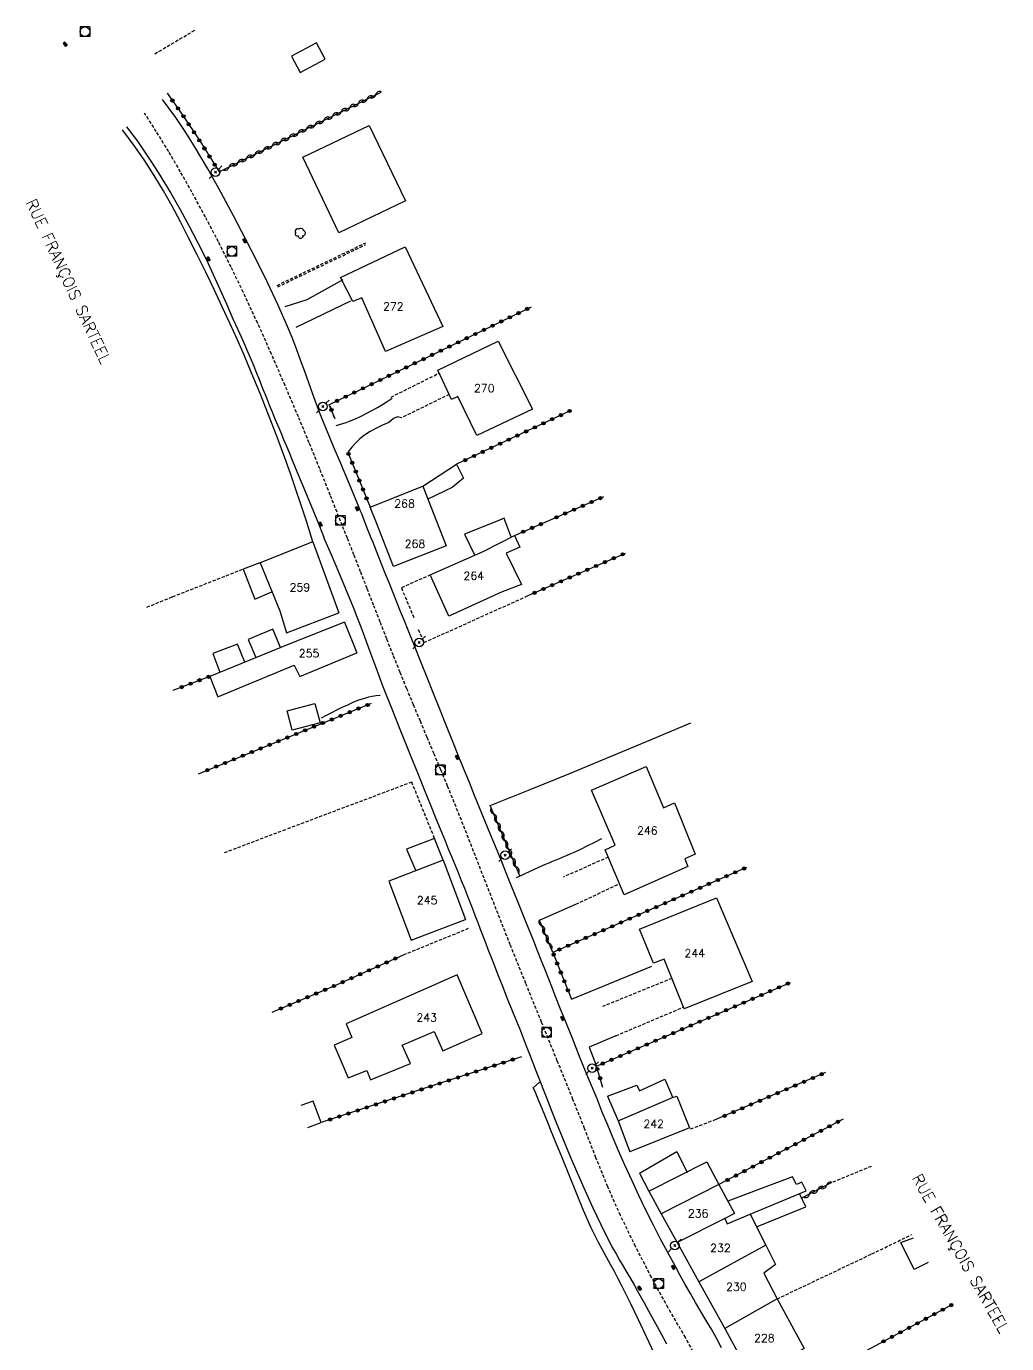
# Model space of a CAD drawing. Header units: millimetres. Extents: x 168000 to 169000, y 126998 to 128000.
# Drawn here: x 168658.6 to 168811.7, y 127542.5 to 127748.3 of the extents above; entities that cross this region are included whole.
import ezdxf
from ezdxf.enums import TextEntityAlignment as Align

# ---------------------------------------------------------------- set-up
doc = ezdxf.new("R2010")
doc.units = ezdxf.units.MM
doc.linetypes.add('DASHED', pattern=[0.75, 0.5, -0.25])
doc.layers.get('0').update_dxf_attribs({"linetype": 'CONTINUOUS'})
for name, color, linetype in [('W0001', 6, 'DASHED'), ('W0008', 7, 'CONTINUOUS'), ('W0014', 7, 'CONTINUOUS'), ('W0017', 7, 'CONTINUOUS'), ('W0101', 7, 'CONTINUOUS'), ('W0104', 1, 'CONTINUOUS'), ('W0112', 1, 'DASHED'), ('W0300', 7, 'CONTINUOUS'), ('W0310', 3, 'CONTINUOUS'), ('W0323', 7, 'CONTINUOUS'), ('W0330', 7, 'CONTINUOUS'), ('W0333', 7, 'CONTINUOUS'), ('W0401', 7, 'CONTINUOUS'), ('W0420', 7, 'CONTINUOUS'), ('W0473', 7, 'CONTINUOUS'), ('W0989', 7, 'CONTINUOUS'), ('W0991', 7, 'CONTINUOUS'), ('W1102', 7, 'CONTINUOUS')]:
    doc.layers.add(name, color=color, linetype=linetype)
doc.styles.get("Standard").update_dxf_attribs({"font": 'romans.shx', "width": 0.85})

# ---------------------------------------------------------------- blocks, each defined once
blk = doc.blocks.new('T300')
for p, q in [((-0.8, 0.51), (-0.86, 0.34)), ((-0.86, 0.34), (-0.86, 0.17)), ((-0.86, 0.17), (-0.74, 0.06)), ((-0.69, 0.63), (-0.8, 0.51)), ((-0.8, -0.06), (-0.74, 0.06)), ((-0.74, 0.06), (-0.69, 0.11)), ((-0.57, 0.69), (-0.69, 0.63)), ((-0.46, 0.69), (-0.57, 0.69)), ((-0.29, 0.63), (-0.46, 0.69)), ((-0.29, 0.63), (-0.17, 0.74)), ((-0.23, 0.57), (-0.29, 0.63)), ((-0.17, 0.74), (-0.06, 0.8)), ((-0.06, 0.8), (0.06, 0.8)), ((0.06, 0.8), (0.23, 0.74)), ((0.23, 0.74), (0.34, 0.63)), ((0.34, 0.63), (0.4, 0.51)), ((0.46, 0.46), (0.34, 0.46)), ((0.4, 0.51), (0.4, 0.46)), ((0.57, 0.4), (0.46, 0.46)), ((0.57, 0.4), (0.69, 0.29)), ((0.69, 0.29), (0.74, 0.17)), ((0.74, 0.06), (0.69, -0.17)), ((0.74, 0.17), (0.74, 0.06)), ((-0.8, -0.17), (-0.8, -0.06)), ((-0.8, -0.23), (-0.8, -0.17)), ((-0.74, -0.34), (-0.8, -0.23)), ((-0.69, -0.4), (-0.74, -0.34)), ((-0.51, -0.46), (-0.69, -0.4)), ((-0.4, -0.46), (-0.51, -0.46)), ((-0.4, -0.46), (-0.34, -0.46)), ((-0.34, -0.46), (-0.34, -0.4)), ((-0.34, -0.51), (-0.34, -0.46)), ((-0.29, -0.63), (-0.34, -0.51)), ((-0.17, -0.74), (-0.29, -0.63)), ((-0.06, -0.8), (-0.17, -0.74)), ((0.06, -0.8), (-0.06, -0.8)), ((0.17, -0.74), (0.06, -0.8)), ((0.23, -0.69), (0.17, -0.74)), ((0.29, -0.46), (0.23, -0.46)), ((0.29, -0.63), (0.23, -0.69)), ((0.46, -0.4), (0.29, -0.46)), ((0.34, -0.51), (0.29, -0.63)), ((0.34, -0.51), (0.34, -0.46)), ((0.57, -0.34), (0.46, -0.4)), ((0.63, -0.29), (0.57, -0.34)), ((0.69, -0.17), (0.63, -0.29))]:
    blk.add_line(p, q)
blk = doc.blocks.new('T401')
for p, q in [((-0.3, 0.3), (0, 0.3)), ((-0.3, -0.25), (-0.3, 0.3)), ((-0.3, 0.15), (0, 0.15)), ((-0.3, 0), (0, 0)), ((0, 0.3), (0, -0.25)), ((-0.3, -0.15), (0, -0.15)), ((-0.3, -0.25), (-0.3, -0.3)), ((-0.3, -0.3), (0, -0.3)), ((0, -0.3), (0, -0.25))]:
    blk.add_line(p, q)
blk = doc.blocks.new('T420')
for p, q in [((0.75, 0.75), (-0.75, 0.75)), ((-0.75, 0.75), (-0.75, -0.75)), ((0.75, 0.75), (0.75, -0.75)), ((0.75, -0.75), (-0.75, -0.75))]:
    blk.add_line(p, q)
blk.add_ellipse((0, 0), major_axis=(-0.53, 0.53), ratio=1, start_param=3.926991, end_param=10.210176)
blk = doc.blocks.new('T473')
for p, q in [((-0.166667, 0.166667), (0.166667, -0.166667)), ((-0.166667, -0.166667), (0.166667, 0.166667)), ((0.500001, 0.500001), (1.000002, 1.000002)), ((-1.000002, -1.000002), (-0.500001, -0.500001))]:
    blk.add_line(p, q)
blk.add_ellipse((0, 0), major_axis=(0.471405, 0.471405), ratio=1, start_param=5.4977871438, end_param=11.780972451)
blk = doc.blocks.new('t310o')
at = {"color": 0, "linetype": 'Continuous'}
for centre, start, end in [((-0.5, 0.38), 216.8699, 323.1304), ((0.5, -0.37), 36.8699, 143.1303)]:
    blk.add_arc(centre, 0.625, start, end, dxfattribs=at)
blk = doc.blocks.new('t323o')
at = {"color": 0, "linetype": 'Continuous'}
for radius in [0.25, 0.15]:
    blk.add_circle((0, 0), radius, dxfattribs=at)

msp = doc.modelspace()

# ---------------------------------------------------------------- linework, layer by layer
at = {"layer": 'W0001'}
for points in [[(168707.69, 127671), (168706.07, 127675.08), (168704.44, 127679.17), (168702.79, 127683.24), (168701.1, 127687.3), (168699.02, 127692.19), (168696.91, 127697.08), (168694.74, 127701.94), (168692.49, 127706.76), (168690.58, 127710.71), (168688.61, 127714.64), (168686.58, 127718.53), (168684.48, 127722.38), (168682.68, 127725.58), (168680.84, 127728.75), (168678.91, 127731.88), (168677.08, 127734.74)], [(168763.12, 127540.6), (168761.56, 127543.44), (168758.84, 127548.11), (168756.24, 127552.86), (168753.76, 127557.66), (168751.4, 127562.53), (168749.42, 127567), (168747.58, 127571.54), (168745.8, 127576.1), (168743.99, 127580.65), (168741.54, 127586.68), (168739.08, 127592.71), (168736.63, 127598.74), (168734.2, 127604.78), (168733.1, 127607.56), (168732.01, 127610.34), (168730.92, 127613.13), (168729.83, 127615.91), (168728.75, 127618.7), (168727.66, 127621.48), (168726.56, 127624.26), (168725.44, 127627.04), (168724.4, 127629.58), (168723.35, 127632.13), (168722.28, 127634.67), (168721.21, 127637.2), (168720.15, 127639.74), (168719.08, 127642.28), (168718.03, 127644.82), (168716.99, 127647.37), (168715.94, 127649.99), (168714.9, 127652.6), (168713.88, 127655.23), (168712.85, 127657.85), (168711.83, 127660.48), (168710.81, 127663.1), (168709.78, 127665.72), (168708.75, 127668.34), (168708.48, 127669), (168708.22, 127669.67), (168707.95, 127670.33), (168707.69, 127671)]]:
    msp.add_lwpolyline(points, dxfattribs=at)
at = {"layer": 'W0008'}
for points in [[(168674.27, 127732.59), (168674.27, 127732.59), (168675.95, 127730.39), (168677.13, 127728.64), (168678.17, 127727.06), (168679.2, 127725.48), (168680.21, 127723.87), (168681.18, 127722.25), (168682.64, 127719.68), (168684.05, 127717.09), (168685.41, 127714.47), (168686.73, 127711.83), (168687.81, 127709.55), (168688.84, 127707.25), (168689.85, 127704.94), (168690.86, 127702.63), (168691.63, 127700.92), (168692.4, 127699.2), (168693.16, 127697.48), (168693.91, 127695.75), (168694.25, 127694.93), (168694.58, 127694.11), (168694.91, 127693.29), (168695.24, 127692.46), (168695.56, 127691.63), (168695.89, 127690.81), (168696.22, 127689.98), (168696.55, 127689.16), (168696.99, 127688.08), (168697.44, 127687), (168697.89, 127685.92), (168698.34, 127684.84), (168698.79, 127683.77), (168699.25, 127682.69), (168699.7, 127681.61), (168700.14, 127680.53), (168701.13, 127678.15), (168702.11, 127675.77), (168703.09, 127673.38), (168704.06, 127671)], [(168704.06, 127671), (168705.09, 127668.49)]]:
    msp.add_lwpolyline(points, dxfattribs=at)
at = {"layer": 'W0014'}
for points in [[(168711.44, 127671), (168711.22, 127671.56), (168711, 127672.12), (168710.77, 127672.67), (168710.55, 127673.23), (168709.82, 127675), (168709.09, 127676.76), (168708.34, 127678.52), (168707.6, 127680.28), (168706.85, 127682.04), (168706.11, 127683.81), (168705.39, 127685.57), (168704.68, 127687.35), (168704, 127689.1), (168703.35, 127690.86), (168702.71, 127692.63), (168702.09, 127694.4), (168701.45, 127696.17), (168700.8, 127697.93), (168700.12, 127699.68), (168699.4, 127701.42), (168697.88, 127704.87), (168696.27, 127708.28), (168694.6, 127711.66), (168692.9, 127715.01), (168690.97, 127718.72), (168688.99, 127722.4), (168686.95, 127726.05), (168684.82, 127729.65), (168683.43, 127731.87), (168681.98, 127734.06), (168679.9, 127736.89), (168679.9, 127736.89)], [(168759.98, 127554.55), (168758.79, 127556.73), (168757.63, 127558.92), (168756.5, 127561.13), (168755.39, 127563.35), (168754.28, 127565.64), (168753.21, 127567.95), (168752.15, 127570.26), (168751.12, 127572.59), (168750.25, 127574.61), (168749.41, 127576.64), (168748.57, 127578.68), (168747.74, 127580.72), (168746.43, 127583.91), (168745.13, 127587.11), (168743.84, 127590.32), (168742.55, 127593.52), (168741.96, 127595), (168741.37, 127596.48), (168740.79, 127597.96), (168740.2, 127599.44), (168739.62, 127600.92), (168739.03, 127602.4), (168738.44, 127603.88), (168737.86, 127605.36), (168736.59, 127608.53), (168735.31, 127611.7), (168734.04, 127614.86), (168732.76, 127618.02), (168731.94, 127620.04), (168731.11, 127622.06), (168730.29, 127624.08), (168729.46, 127626.1), (168728.63, 127628.12), (168727.8, 127630.14), (168726.98, 127632.16), (168726.16, 127634.18), (168725.17, 127636.65), (168724.17, 127639.13), (168723.18, 127641.6), (168722.2, 127644.08), (168721.21, 127646.55), (168720.22, 127649.03), (168719.23, 127651.5), (168718.24, 127653.98), (168717.66, 127655.44), (168717.07, 127656.9), (168716.48, 127658.35), (168715.89, 127659.81), (168715.31, 127661.27), (168714.72, 127662.73), (168714.13, 127664.19), (168713.55, 127665.65), (168713.28, 127666.32), (168713.02, 127666.99), (168712.76, 127667.66), (168712.49, 127668.33), (168712.23, 127668.99), (168711.97, 127669.66), (168711.71, 127670.33), (168711.44, 127671)], [(168705.04, 127668.5), (168706.23, 127665.78), (168707.39, 127663.06), (168708.53, 127660.32), (168709.64, 127657.57), (168710.25, 127656.03), (168710.83, 127654.48), (168711.41, 127652.93), (168711.98, 127651.37), (168712.55, 127649.82), (168713.13, 127648.27), (168713.71, 127646.71), (168714.3, 127645.17), (168715.67, 127641.69), (168717.06, 127638.23), (168718.47, 127634.77), (168719.87, 127631.3), (168720.77, 127629.05), (168721.68, 127626.8), (168722.59, 127624.55), (168723.5, 127622.3), (168724, 127621.06), (168724.51, 127619.82), (168725.01, 127618.59), (168725.52, 127617.35), (168726.03, 127616.11), (168726.53, 127614.87), (168727.03, 127613.64), (168727.52, 127612.39), (168727.93, 127611.36), (168728.33, 127610.33), (168728.72, 127609.3), (168729.12, 127608.27), (168729.51, 127607.23), (168729.91, 127606.2), (168730.3, 127605.16), (168730.7, 127604.13), (168731.45, 127602.19), (168732.2, 127600.26), (168732.96, 127598.32), (168733.72, 127596.39), (168734.02, 127595.64), (168734.33, 127594.88), (168734.64, 127594.13), (168734.95, 127593.38), (168735.26, 127592.62), (168735.57, 127591.87), (168735.88, 127591.12), (168736.18, 127590.36), (168736.7, 127589.03), (168737.22, 127587.7), (168737.73, 127586.36), (168738.24, 127585.03), (168738.75, 127583.69), (168739.26, 127582.36), (168739.78, 127581.03), (168740.3, 127579.7), (168741.37, 127577.03), (168742.45, 127574.36), (168743.55, 127571.71), (168744.68, 127569.06), (168745.87, 127566.39), (168747.07, 127563.73), (168748.32, 127561.08), (168749.64, 127558.47), (168750.16, 127557.48), (168750.71, 127556.5), (168751.26, 127555.53), (168751.83, 127554.57), (168752.4, 127553.61), (168752.97, 127552.65), (168753.53, 127551.68), (168754.08, 127550.71), (168755.11, 127548.87), (168756.12, 127547.03), (168757.13, 127545.18), (168758.13, 127543.33)], [(168767.21, 127541.82), (168766.39, 127543.32), (168765.6, 127544.73), (168764.79, 127546.13), (168763.97, 127547.52), (168763.15, 127548.91), (168762.33, 127550.31), (168761.52, 127551.71), (168760.74, 127553.12), (168759.98, 127554.55)], [(168758.13, 127543.33), (168758.62, 127542.44)]]:
    msp.add_lwpolyline(points, dxfattribs=at)
at = {"layer": 'W0017'}
for points in [[(168708.05, 127708.69), (168702.44, 127705.59), (168698.96, 127704.48)], [(168709.25, 127705.39), (168700.68, 127701.23)], [(168706.99, 127685.94), (168707.52, 127686.08), (168708.05, 127686.24), (168708.58, 127686.42), (168709.1, 127686.61), (168710.01, 127686.99), (168710.9, 127687.41), (168711.78, 127687.85), (168712.65, 127688.32), (168713.44, 127688.76), (168714.22, 127689.22), (168714.98, 127689.7), (168715.74, 127690.21)], [(168717.2, 127687.14), (168716.59, 127687.29), (168715.98, 127687.05), (168715.54, 127686.66), (168715.22, 127686.4), (168714.25, 127685.97), (168713.28, 127685.52), (168712.33, 127685.02), (168711.43, 127684.43), (168710.72, 127683.87), (168710.06, 127683.24), (168709.45, 127682.57), (168708.9, 127681.85)], [(168713.87, 127643.77), (168713.25, 127643.7), (168712.64, 127643.6), (168712.03, 127643.47), (168711.43, 127643.31), (168710.51, 127643.01), (168709.62, 127642.65), (168708.75, 127642.26), (168707.88, 127641.86), (168707.06, 127641.47), (168706.25, 127641.06), (168705.44, 127640.63), (168704.65, 127640.19)], [(168748.42, 127621.37), (168747.34, 127620.8), (168746.24, 127620.25), (168745.14, 127619.71), (168744.03, 127619.19), (168743.49, 127618.95), (168742.94, 127618.71), (168742.39, 127618.48), (168741.84, 127618.25), (168741.29, 127618.03), (168740.74, 127617.8), (168740.2, 127617.57), (168739.65, 127617.34), (168738.51, 127616.83), (168737.37, 127616.32), (168736.24, 127615.8), (168735.11, 127615.28)], [(168738.75, 127608.66), (168744.42, 127611.13)], [(168743.75, 127596.31), (168756.33, 127601.45)], [(168750.7, 127590.6), (168746.54, 127588.83), (168747.67, 127585.83)]]:
    msp.add_lwpolyline(points, dxfattribs=at)
at = {"layer": 'W0101'}
for points in [[(168707.42, 127716.07), (168701.8, 127727.85), (168712.18, 127732.82), (168717.82, 127721.04)], [(168714.71, 127697.49), (168711.02, 127705.87), (168709.61, 127705.32), (168707.7, 127709.07), (168717.78, 127713.87), (168723.66, 127701.39)], [(168728.96, 127684.4), (168726.02, 127690.49), (168725.04, 127690.01), (168722.89, 127694.6), (168732.31, 127699.14), (168737.69, 127688.48)], [(168724.62, 127656.16), (168721.66, 127662.59), (168729.98, 127666.23), (168734.84, 127668.75), (168735.69, 127666.95), (168733.56, 127665.97), (168735.94, 127661.08), (168732.95, 127659.96)], [(168751.97, 127612.63), (168749.04, 127619.62), (168750.57, 127620.37), (168746.89, 127628.95), (168755.4, 127632.67), (168758.13, 127626.23), (168759.86, 127627), (168763.08, 127618.94), (168761.44, 127618.22), (168761.92, 127617.04)], [(168761.33, 127594.81), (168758.21, 127602.57), (168756.59, 127601.93), (168754.39, 127607.25), (168766.38, 127612.16), (168771.96, 127599.06)], [(168725.88, 127600.11), (168708.54, 127592.47), (168709.43, 127590.3), (168706.69, 127589.13), (168708.86, 127584.03), (168711.78, 127585.19), (168712.37, 127583.69), (168718.59, 127586.27), (168717.29, 127589.11), (168722.32, 127591.24), (168723.65, 127588.22), (168729.82, 127590.97)]]:
    msp.add_lwpolyline(points, close=True, dxfattribs=at)
for points in [[(168712.31, 127673.17), (168720.55, 127676.47), (168722.68, 127671)], [(168713.17, 127671), (168712.31, 127673.17)], [(168715.95, 127663.92), (168713.17, 127671)], [(168722.68, 127671), (168724.18, 127667.16), (168715.95, 127663.92)], [(168703.36, 127667.77), (168695.13, 127664.51), (168698.21, 127656.97), (168698.18, 127656.96), (168699.23, 127653.53)], [(168703.36, 127667.77), (168707.41, 127656.65)], [(168708.32, 127655.23), (168699.52, 127651.73), (168687.26, 127646.74), (168688.52, 127643.56), (168700.42, 127648.52), (168700.43, 127648.52), (168701.32, 127646.75), (168710.23, 127650.4)], [(168699.24, 127653.53), (168707.41, 127656.65)], [(168708.32, 127655.23), (168710.23, 127650.4)], [(168723.72, 127618.01), (168715.25, 127614.73), (168718.73, 127605.51), (168727.18, 127608.76)], [(168723.72, 127618.01), (168727.18, 127608.76)], [(168751.04, 127577.29), (168759.53, 127580.97)], [(168759.53, 127580.97), (168760.23, 127581.17), (168762.21, 127576.2), (168752.86, 127572.46)], [(168751.03, 127577.29), (168752.86, 127572.46)], [(168766.79, 127567.35), (168757.78, 127562.78)], [(168766.79, 127567.35), (168769.23, 127562.84), (168767.69, 127562.06)], [(168757.78, 127562.78), (168760.26, 127558.31)], [(168767.69, 127562.06), (168768.09, 127561.19), (168771.64, 127562.71), (168774.11, 127557.88)], [(168760.26, 127558.31), (168763.67, 127552.17)], [(168774.11, 127557.88), (168775.64, 127554.88), (168773.78, 127553.52), (168775.89, 127549.49)], [(168763.67, 127552.17), (168767.71, 127544.88)], [(168775.89, 127549.49), (168780.12, 127541.75), (168771.8, 127537.23)], [(168767.71, 127544.88), (168771.8, 127537.23)]]:
    msp.add_lwpolyline(points, dxfattribs=at)
at = {"layer": 'W0104'}
for points in [[(168701.39, 127741.09), (168705.29, 127743.19), (168703.91, 127745.75), (168700.01, 127743.64)], [(168704.49, 127639.48), (168700.13, 127638.32), (168699.33, 127641.36), (168703.69, 127642.52)]]:
    msp.add_lwpolyline(points, close=True, dxfattribs=at)
for points in [[(168720.55, 127676.47), (168725.81, 127679.9), (168726.89, 127677.71), (168725.13, 127676.27), (168721.34, 127674.44)], [(168733.41, 127671), (168733.24, 127671.45), (168732.13, 127671)], [(168732.13, 127671), (168727.04, 127668.96), (168728.64, 127665.64)], [(168734.31, 127668.55), (168733.41, 127671)], [(168695.08, 127664.51), (168692.48, 127663.52), (168694.3, 127658.8), (168696.96, 127659.96)], [(168706.33, 127659.75), (168706.31, 127659.74)], [(168698.33, 127651.24), (168697.1, 127654.12), (168693.26, 127652.51), (168694.46, 127649.67)], [(168692.75, 127648.98), (168691.58, 127651.8), (168687.72, 127650.32), (168688.84, 127647.39)], [(168723.72, 127618.01), (168722.37, 127621.43), (168717.99, 127619.76), (168719.43, 127616.35), (168719.43, 127616.35)], [(168749.39, 127581.18), (168753.97, 127582.85), (168754.39, 127582.01), (168758.31, 127583.79), (168759.42, 127581.25), (168759.53, 127580.97)], [(168749.39, 127581.18), (168751.03, 127577.29)], [(168703.39, 127580.4), (168701.49, 127579.69)], [(168702.55, 127576.26), (168704.65, 127577.04), (168703.39, 127580.4)], [(168751.04, 127577.29), (168751.03, 127577.29)], [(168754.39, 127569.15), (168760.19, 127572.5), (168761.81, 127569.25), (168761.78, 127569.31), (168761.81, 127569.25)], [(168755.82, 127566.32), (168764.88, 127570.87), (168766.79, 127567.35)], [(168754.39, 127569.15), (168755.82, 127566.32), (168757.78, 127562.78)], [(168771.64, 127562.71), (168780.39, 127566.37), (168779.72, 127567.71), (168778.89, 127567.33), (168778.27, 127568.53), (168773.3, 127566.66), (168768.19, 127564.76)], [(168755.82, 127566.32), (168755.82, 127566.32)], [(168772.64, 127560.76), (168780.36, 127563.87), (168779.35, 127565.93)], [(168797.27, 127554.08), (168795.21, 127558.27), (168797.18, 127559.02)], [(168799.45, 127555.19), (168797.27, 127554.08)]]:
    msp.add_lwpolyline(points, dxfattribs=at)
at = {"layer": 'W0112'}
for points in [[(168678.67, 127744.01), (168684.91, 127747.7)], [(168697.77, 127707.83), (168711.64, 127714.49)], [(168697.88, 127707.6), (168711.56, 127714.18)], [(168715.57, 127690.38), (168723.15, 127694.15)], [(168724.67, 127690.81), (168717.2, 127687.14)], [(168706.04, 127688.95), (168706.77, 127686.93)], [(168677.45, 127657.56), (168681.45, 127659.19), (168692.48, 127663.52)], [(168721.75, 127662.63), (168717.19, 127660.56)], [(168717.19, 127660.56), (168719.19, 127655.79)], [(168719.8, 127654.08), (168720.73, 127652.03), (168736.62, 127659.2)], [(168718.81, 127630.22), (168699.08, 127622.79), (168689.32, 127619.1)], [(168722.37, 127621.43), (168718.81, 127630.22)], [(168749.51, 127618.51), (168742.49, 127615.39)], [(168744.44, 127611.13), (168751.24, 127614.36)], [(168717.52, 127603.24), (168727.67, 127607.38)], [(168759.42, 127599.56), (168748.62, 127595.15)], [(168750.7, 127590.6), (168761.23, 127595.06)], [(168766.29, 127577.49), (168762.29, 127575.97)], [(168790.56, 127570.19), (168784.34, 127567.62)], [(168775.89, 127549.49), (168790.66, 127556.5), (168796.88, 127559.52)]]:
    msp.add_lwpolyline(points, dxfattribs=at)
at = {"layer": 'W0310'}
for points in [[(168688.95, 127725.67), (168714.03, 127738.03)], [(168735.71, 127615.59), (168731.05, 127626.55)], [(168740.83, 127603.61), (168738.75, 127608.66)], [(168784.34, 127567.62), (168779.58, 127565.15)]]:
    msp.add_lwpolyline(points, dxfattribs=at)
at = {"layer": 'W0323'}
for points in [[(168680.62, 127737.87), (168680.62, 127737.87), (168682.96, 127734.54), (168685.69, 127730.4), (168688.82, 127725.42)], [(168737.44, 127704.45), (168705.79, 127689.14)], [(168706.82, 127686.98), (168705.98, 127689.06)], [(168743.65, 127688.3), (168743.63, 127688.29), (168725.81, 127679.9)], [(168708.89, 127681.62), (168712.31, 127673.17)], [(168740.02, 127671), (168748.82, 127674.83)], [(168734.84, 127668.75), (168740.02, 127671)], [(168736.62, 127659.2), (168752.21, 127666.01)], [(168687.26, 127646.74), (168681.47, 127644.54)], [(168685.48, 127631.53), (168712.54, 127642.54)], [(168771.09, 127616.89), (168740.83, 127603.61), (168743.75, 127596.31)], [(168696.99, 127594.26), (168706.56, 127598.32), (168717.52, 127603.24)], [(168748.65, 127582.52), (168747.67, 127585.83), (168777.98, 127598.94)], [(168735.95, 127587.32), (168720.25, 127582.19), (168704.65, 127577.04)], [(168783.41, 127584.83), (168766.29, 127577.49)], [(168786.19, 127577.58), (168766.79, 127567.35)], [(168773.99, 127532.91), (168803.32, 127548.64)]]:
    msp.add_lwpolyline(points, dxfattribs=at)
at = {"layer": 'W0330'}
for points in [[(168702.35, 127671), (168701.55, 127673.48), (168700.72, 127675.96), (168699.87, 127678.42), (168698.99, 127680.88), (168697.74, 127684.25), (168696.45, 127687.61), (168695.12, 127690.95), (168693.75, 127694.28), (168692.66, 127696.85), (168691.53, 127699.41), (168690.38, 127701.95), (168689.21, 127704.49), (168687.94, 127707.21), (168686.64, 127709.91), (168685.31, 127712.61), (168683.95, 127715.28), (168682.67, 127717.75), (168681.37, 127720.2), (168680.02, 127722.63), (168678.59, 127725.02), (168677.11, 127727.3), (168675.55, 127729.54), (168673.61, 127732.14), (168673.61, 127732.14)], [(168703.36, 127667.77), (168702.35, 127671)], [(168737.78, 127582.48), (168738.77, 127583.35)], [(168756.72, 127540.91), (168755.49, 127543.56), (168754.24, 127546.2), (168752.97, 127548.83), (168751.67, 127551.44), (168751.07, 127552.59), (168750.47, 127553.74), (168749.85, 127554.87), (168749.22, 127556.01), (168748.61, 127557.14), (168748, 127558.28), (168747.41, 127559.44), (168746.84, 127560.6), (168745.64, 127563.27), (168744.52, 127565.98), (168743.43, 127568.7), (168742.33, 127571.41), (168741.87, 127572.54), (168741.41, 127573.67), (168740.96, 127574.8), (168740.5, 127575.93), (168740.05, 127577.06), (168739.59, 127578.19), (168739.13, 127579.31), (168738.66, 127580.44), (168738.45, 127580.95), (168738.23, 127581.46), (168738.01, 127581.97), (168737.78, 127582.48)]]:
    msp.add_lwpolyline(points, dxfattribs=at)
at = {"layer": 'W0333'}
msp.add_lwpolyline([(168731.05, 127626.55), (168737.32, 127629.08), (168743.58, 127631.64), (168749.84, 127634.22), (168756.08, 127636.82), (168762.4, 127639.49)], dxfattribs=at)
at = {"layer": 'W1102'}
for points in [[(168767.69, 127562.06), (168760.26, 127558.31)], [(168774.11, 127557.88), (168763.67, 127552.17)], [(168775.89, 127549.49), (168767.71, 127544.88)]]:
    msp.add_lwpolyline(points, dxfattribs=at)

# ---------------------------------------------------------------- block references
at = {"layer": 'W0300'}
msp.add_blockref('T300', (168701.44, 127715.97), dxfattribs=at)
at = {"layer": 'W0310'}
for p, rotation in [((168711.82, 127736.94), 26.23494358474837), ((168713.17, 127737.61), 26.23494358474837), ((168707.79, 127734.95), 26.23494358474837), ((168709.13, 127735.62), 26.23494358474837), ((168710.48, 127736.28), 26.23494358474837), ((168703.75, 127732.96), 26.23494358474837), ((168705.09, 127733.63), 26.23494358474837), ((168706.44, 127734.29), 26.23494358474837), ((168699.71, 127730.98), 26.23494358474837), ((168701.06, 127731.64), 26.23494358474837), ((168702.4, 127732.3), 26.23494358474837), ((168694.33, 127728.32), 26.23494358474837), ((168695.68, 127728.99), 26.23494358474837), ((168697.02, 127729.65), 26.23494358474837), ((168698.37, 127730.31), 26.23494358474837), ((168690.29, 127726.33), 26.23494358474837), ((168691.64, 127727), 26.23494358474837), ((168692.99, 127727.66), 26.23494358474837), ((168731.6, 127625.25), 113.0552550700285), ((168732.19, 127623.87), 113.0552550700285), ((168732.77, 127622.49), 113.0552550700285), ((168733.36, 127621.11), 113.0552550700285), ((168733.95, 127619.73), 113.0552550700285), ((168734.54, 127618.35), 113.0552550700285), ((168735.12, 127616.97), 113.0552550700285), ((168739.12, 127607.77), 112.3824193905837), ((168739.69, 127606.39), 112.3824193905837), ((168740.26, 127605), 112.3824193905837), ((168780.91, 127565.84), 207.3963358750186), ((168782.24, 127566.53), 207.3963358750186), ((168783.57, 127567.22), 207.3963358750186)]:
    msp.add_blockref('t310o', p, dxfattribs=dict(at, rotation=rotation))
at = {"layer": 'W0323'}
for p, rotation in [((168681.43, 127736.71), 305.0467225607463), ((168682.29, 127735.49), 305.0467225607463), ((168683.15, 127734.25), 303.3953090843777), ((168683.97, 127733), 303.3953090843777), ((168684.8, 127731.75), 303.3953090843777), ((168685.62, 127730.49), 303.3953090843777), ((168686.42, 127729.23), 302.2067245248194), ((168687.22, 127727.96), 302.2067245248194), ((168688.02, 127726.69), 302.2067245248194), ((168736.84, 127704.16), 205.8061319823611), ((168732.79, 127702.2), 205.8061319823611), ((168734.14, 127702.85), 205.8061319823611), ((168735.49, 127703.5), 205.8061319823611), ((168728.74, 127700.24), 205.8061319823611), ((168730.09, 127700.89), 205.8061319823611), ((168731.44, 127701.54), 205.8061319823611), ((168724.69, 127698.28), 205.8061319823611), ((168726.04, 127698.93), 205.8061319823611), ((168727.39, 127699.58), 205.8061319823611), ((168720.64, 127696.32), 205.8061319823611), ((168721.99, 127696.97), 205.8061319823611), ((168723.34, 127697.63), 205.8061319823611), ((168715.24, 127693.71), 205.8061319823611), ((168716.59, 127694.36), 205.8061319823611), ((168717.94, 127695.01), 205.8061319823611), ((168719.29, 127695.67), 205.8061319823611), ((168711.19, 127691.75), 205.8061319823611), ((168712.54, 127692.4), 205.8061319823611), ((168713.89, 127693.05), 205.8061319823611), ((168707.14, 127689.79), 205.8061319823611), ((168708.49, 127690.44), 205.8061319823611), ((168709.84, 127691.1), 205.8061319823611), ((168706.26, 127688.37), 112.0902535312214), ((168742.1, 127687.57), 205.199884687217), ((168743.46, 127688.2), 205.199884687217), ((168738.03, 127685.65), 205.199884687217), ((168739.39, 127686.29), 205.199884687217), ((168740.74, 127686.93), 205.199884687217), ((168733.96, 127683.73), 205.199884687217), ((168735.31, 127684.37), 205.199884687217), ((168736.67, 127685.01), 205.199884687217), ((168708.93, 127681.51), 292.0663254507577), ((168729.89, 127681.82), 205.199884687217), ((168731.24, 127682.46), 205.199884687217), ((168732.6, 127683.1), 205.199884687217), ((168709.5, 127680.12), 292.0663254507577), ((168727.17, 127680.54), 205.199884687217), ((168728.53, 127681.18), 205.199884687217), ((168710.06, 127678.73), 292.0663254507577), ((168710.62, 127677.34), 292.0663254507577), ((168711.19, 127675.95), 292.0663254507577), ((168711.75, 127674.56), 292.0663254507577), ((168745.52, 127673.39), 23.50785832172798), ((168746.9, 127673.99), 23.50785832172798), ((168748.27, 127674.59), 23.50785832172798), ((168741.4, 127671.6), 23.50785832172798), ((168742.77, 127672.2), 23.50785832172798), ((168744.15, 127672.79), 23.50785832172798), ((168736.22, 127669.35), 23.50785832181683), ((168737.6, 127669.94), 23.50785832181683), ((168738.97, 127670.54), 23.50785832181683), ((168750.36, 127665.21), 23.60339425594938), ((168751.74, 127665.81), 23.60339425594938), ((168744.86, 127662.8), 23.60339425594938), ((168746.24, 127663.4), 23.60339425594938), ((168747.61, 127664), 23.60339425594938), ((168748.99, 127664.6), 23.60339425594938), ((168740.74, 127661), 23.60339425594938), ((168742.12, 127661.6), 23.60339425594938), ((168743.49, 127662.2), 23.60339425594938), ((168737.99, 127659.8), 23.60339425594938), ((168739.37, 127660.4), 23.60339425594938), ((168687.07, 127646.67), 200.8266666120584), ((168682.87, 127645.07), 200.8266666120584), ((168684.27, 127645.61), 200.8266666120584), ((168685.67, 127646.14), 200.8266666120584), ((168711.88, 127642.27), 22.15883546756735), ((168707.71, 127640.58), 22.15883546756735), ((168709.1, 127641.14), 22.15883546756735), ((168710.49, 127641.71), 22.15883546756735), ((168702.15, 127638.31), 22.15883546756735), ((168703.54, 127638.88), 22.15883546756735), ((168704.93, 127639.45), 22.15883546756735), ((168706.32, 127640.01), 22.15883546756735), ((168696.6, 127636.05), 22.15883546756735), ((168697.99, 127636.62), 22.15883546756735), ((168699.38, 127637.18), 22.15883546756735), ((168700.77, 127637.75), 22.15883546756735), ((168692.43, 127634.35), 22.15883546756735), ((168693.82, 127634.92), 22.15883546756735), ((168695.21, 127635.49), 22.15883546756735), ((168686.87, 127632.09), 22.15883546756735), ((168688.26, 127632.66), 22.15883546756735), ((168689.65, 127633.22), 22.15883546756735), ((168691.04, 127633.79), 22.15883546756735), ((168767.97, 127615.53), 203.7016932336134), ((168769.34, 127616.13), 203.7016932336134), ((168770.72, 127616.73), 203.7016932336134), ((168763.85, 127613.72), 203.7016932336134), ((168765.22, 127614.32), 203.7016932336134), ((168766.6, 127614.92), 203.7016932336134), ((168758.36, 127611.31), 203.7016932336134), ((168759.73, 127611.91), 203.7016932336134), ((168761.1, 127612.51), 203.7016932336134), ((168762.48, 127613.11), 203.7016932336134), ((168754.24, 127609.5), 203.7016932336134), ((168755.61, 127610.1), 203.7016932336134), ((168756.98, 127610.7), 203.7016932336134), ((168750.12, 127607.69), 203.7016932336134), ((168751.49, 127608.29), 203.7016932336134), ((168752.86, 127608.89), 203.7016932336134), ((168744.62, 127605.28), 203.7016932336134), ((168745.99, 127605.88), 203.7016932336134), ((168747.37, 127606.48), 203.7016932336134), ((168748.74, 127607.08), 203.7016932336134), ((168740.97, 127603.28), 291.7716363083828), ((168741.87, 127604.07), 203.7016932336134), ((168743.25, 127604.67), 203.7016932336134), ((168713.5, 127601.43), 24.15904485414899), ((168714.87, 127602.05), 24.15904485414899), ((168716.24, 127602.66), 24.15904485414899), ((168741.52, 127601.88), 291.7716363083828), ((168708.02, 127598.98), 24.15904485414899), ((168709.39, 127599.59), 24.15904485414899), ((168710.76, 127600.21), 24.15904485414899), ((168712.13, 127600.82), 24.15904485414899), ((168742.08, 127600.49), 291.7716363083828), ((168742.64, 127599.1), 291.7716363083828), ((168703.89, 127597.19), 22.97718282585614), ((168705.27, 127597.78), 22.97718282585614), ((168706.66, 127598.36), 24.15904485414899), ((168743.19, 127597.7), 291.7716363083828), ((168773.42, 127596.96), 23.38598158618338), ((168774.79, 127597.56), 23.38598158618338), ((168776.17, 127598.15), 23.38598158618338), ((168777.55, 127598.75), 23.38598158618338), ((168698.37, 127594.85), 22.97718282585614), ((168699.75, 127595.43), 22.97718282585614), ((168701.13, 127596.02), 22.97718282585614), ((168702.51, 127596.61), 22.97718282585614), ((168769.29, 127595.18), 23.38598158618338), ((168770.66, 127595.77), 23.38598158618338), ((168772.04, 127596.37), 23.38598158618338), ((168763.78, 127592.8), 23.38598158618338), ((168765.16, 127593.39), 23.38598158618338), ((168766.53, 127593.99), 23.38598158618338), ((168767.91, 127594.58), 23.38598158618338), ((168759.65, 127591.01), 23.38598158618338), ((168761.03, 127591.61), 23.38598158618338), ((168762.4, 127592.2), 23.38598158618338), ((168755.52, 127589.22), 23.38598158618338), ((168756.89, 127589.82), 23.38598158618338), ((168758.27, 127590.41), 23.38598158618338), ((168734.58, 127586.87), 198.1113092788183), ((168750.01, 127586.84), 23.38598158618338), ((168751.39, 127587.44), 23.38598158618338), ((168752.76, 127588.03), 23.38598158618338), ((168754.14, 127588.63), 23.38598158618338), ((168728.87, 127585.01), 198.1113092788183), ((168730.3, 127585.47), 198.1113092788183), ((168731.72, 127585.94), 198.1113092788183), ((168733.15, 127586.4), 198.1113092788183), ((168747.79, 127585.4), 106.5256211913227), ((168748.63, 127586.25), 23.38598158618338), ((168782.83, 127584.58), 203.2203295130384), ((168721.74, 127582.67), 198.1113092788183), ((168723.17, 127583.14), 198.1113092788183), ((168724.6, 127583.61), 198.1113092788183), ((168726.02, 127584.07), 198.1113092788183), ((168727.45, 127584.54), 198.1113092788183), ((168748.22, 127583.96), 106.5256211913227), ((168778.7, 127582.81), 203.2203295130384), ((168780.08, 127583.4), 203.2203295130384), ((168781.45, 127583.99), 203.2203295130384), ((168716.04, 127580.8), 198.2452722104694), ((168717.47, 127581.27), 198.2452722104694), ((168718.89, 127581.74), 198.2452722104694), ((168720.32, 127582.21), 198.1113092788183), ((168773.18, 127580.44), 203.2203295130384), ((168774.56, 127581.04), 203.2203295130384), ((168775.94, 127581.63), 203.2203295130384), ((168777.32, 127582.22), 203.2203295130384), ((168708.92, 127578.45), 198.2452722104694), ((168710.35, 127578.92), 198.2452722104694), ((168711.77, 127579.39), 198.2452722104694), ((168713.2, 127579.86), 198.2452722104694), ((168714.62, 127580.33), 198.2452722104694), ((168769.05, 127578.67), 203.2203295130384), ((168770.43, 127579.26), 203.2203295130384), ((168771.8, 127579.85), 203.2203295130384), ((168706.07, 127577.51), 198.2452722104694), ((168707.5, 127577.98), 198.2452722104694), ((168767.67, 127578.08), 203.2203295130384), ((168784.04, 127576.44), 207.7867331958633), ((168785.37, 127577.14), 207.7867331958633), ((168780.06, 127574.34), 207.7867331958633), ((168781.38, 127575.04), 207.7867331958633), ((168782.71, 127575.74), 207.7867331958633), ((168776.08, 127572.25), 207.7867331958633), ((168777.4, 127572.95), 207.7867331958633), ((168778.73, 127573.65), 207.7867331958633), ((168772.1, 127570.15), 207.7867331958633), ((168773.42, 127570.85), 207.7867331958633), ((168774.75, 127571.55), 207.7867331958633), ((168769.44, 127568.75), 207.7867331958633), ((168770.77, 127569.45), 207.7867331958633), ((168768.11, 127568.05), 207.7867331958633), ((168801.75, 127547.8), 28.20255345353872), ((168803.08, 127548.51), 28.20255345353872), ((168797.79, 127545.67), 28.20255345353872), ((168799.11, 127546.38), 28.20255345353872), ((168800.43, 127547.09), 28.20255345353872), ((168793.82, 127543.55), 28.20255345353872), ((168795.14, 127544.26), 28.20255345353872), ((168796.47, 127544.96), 28.20255345353872), ((168792.5, 127542.84), 28.20255345353872)]:
    msp.add_blockref('t323o', p, dxfattribs=dict(at, rotation=rotation))
at = {"layer": 'W0401'}
for p, rotation in [((168664.57, 127745.41), 220.3971761578408), ((168692.84, 127714.87), 27.22329352306059), ((168686.92, 127711.89), 206.0915088657891), ((168710.41, 127673.02), 22.05699307637631), ((168704.41, 127670.43), 202.2368779473141), ((168726.05, 127634.15), 21.99994733642836), ((168742.46, 127593.39), 21.84230657038447), ((168759.76, 127554.47), 28.94469243920057), ((168754.26, 127551.06), 209.4180978595305)]:
    msp.add_blockref('T401', p, dxfattribs=dict(at, rotation=rotation))
at = {"layer": 'W0420'}
for p in [(168667.76, 127747.48), (168690.7, 127713.14), (168707.64, 127671.1), (168723.27, 127632.12), (168739.85, 127591.13), (168757.38, 127551.85)]:
    msp.add_blockref('T420', p, dxfattribs=at)
at = {"layer": 'W0473'}
for p in [(168688.16, 127725.51), (168704.91, 127688.92), (168719.95, 127652.05), (168733.4, 127618.82), (168746.97, 127585.54), (168759.89, 127557.83)]:
    msp.add_blockref('T473', p, dxfattribs=at)

# ---------------------------------------------------------------- texts
at = {"layer": 'W0989'}
for rotation, p in [(294.9516, (168658.48, 127720.82)), (299.5254, (168796.86, 127568.38))]:
    msp.add_text('RUE FRANÇOIS SARTEEL ', height=1.75, rotation=rotation, dxfattribs=at).set_placement(p)
at = {"layer": 'W0991'}
for s, p in [('272', (168715.93, 127704.55)), ('270', (168730.13, 127691.77)), ('268', (168717.68, 127673.74)), ('268', (168719.31, 127667.46)), ('259', (168701.33, 127660.65)), ('264', (168728.49, 127662.46)), ('255', (168702.77, 127650.35)), ('246', (168755.6, 127622.65)), ('245', (168721.21, 127611.76)), ('244', (168763.01, 127603.48)), ('243', (168721.14, 127593.43)), ('242', (168756.59, 127576.82)), ('236', (168763.54, 127562.83)), ('232', (168767.02, 127557.44)), ('230', (168769.5, 127551.38)), ('228', (168773.88, 127543.36))]:
    msp.add_text(s, height=1.25, dxfattribs=at).set_placement(p, align=Align.MIDDLE_CENTER)

doc.saveas('drawing.dxf')
